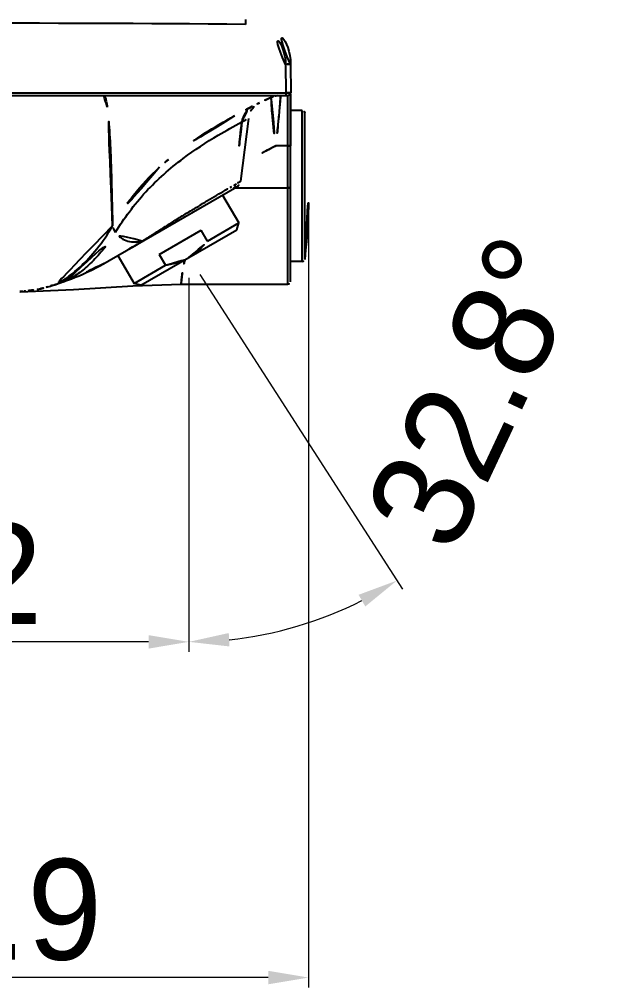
# Model space of a CAD drawing. Extents: x 16296684858 to 16296688009, y -37409618718 to -37409616409.
# Drawn here: x 16296686738.7 to 16296686854.6, y -37409618394.3 to -37409618202.1 of the extents above; entities that cross this region are included whole.
import ezdxf

# ---------------------------------------------------------------- set-up
doc = ezdxf.new("R2010")
doc.units = 0
doc.header["$LTSCALE"] = 10
doc.header["$MEASUREMENT"] = 0
doc.header["$PDMODE"] = 3
doc.header["$PDSIZE"] = -10
doc.layers.get('0').update_dxf_attribs({"linetype": 'CONTINUOUS'})
doc.layers.get('DEFPOINTS').update_dxf_attribs({"linetype": 'CONTINUOUS'})
doc.styles.add('Daelim Dimension', font='')
doc.styles.get('Daelim Dimension').set_extended_font_data('나눔고딕')
doc.dimstyles.new('DEFAULT', dxfattribs={"dimscale": 2, "dimtxt": 2, "dimasz": 2, "dimexe": 0, "dimexo": 2, "dimgap": 1, "dimtad": 1, "dimdec": 1, "dimzin": 9, "dimdsep": 46, "dimtxsty": 'Daelim Dimension', "dimcen": 0.5, "dimclrd": 252, "dimclre": 252, "dimclrt": 3, "dimadec": 1, "dimazin": 0, "dimtfac": 1, "dimtdec": 1, "dimtix": 1, "dimtmove": 0, "dimatfit": 3, "dimfxl": 1, "dimtolj": 1, "dimtzin": 1, "dimlwd": 9, "dimlwe": 9, "dimarcsym": 0})

# ---------------------------------------------------------------- blocks, each defined once
blk = doc.blocks.new('*D4')
at = {"color": 5, "lineweight": 9, "ltscale": 0.5, "transparency": 16777216}
for p, q in [((16296686772.38397, -37409618253.4183), (16296686772.38397, -37409618327.67316)), ((16296686647.23718, -37409618306.37591), (16296686647.23718, -37409618327.67316)), ((16296686764.38397, -37409618325.67316), (16296686655.23718, -37409618325.67316))]:
    blk.add_line(p, q, dxfattribs=at)
at = {"color": 5, "ltscale": 0.5, "transparency": 16777216}
for points in [[(16296686655.23718, -37409618324.33983), (16296686655.23718, -37409618327.0065), (16296686647.23718, -37409618325.67316)], [(16296686764.38397, -37409618324.33983), (16296686764.38397, -37409618327.0065), (16296686772.38397, -37409618325.67316)]]:
    blk.add_solid(points, dxfattribs=at)
at = {"layer": 'DEFPOINTS', "color": 0, "ltscale": 0.5, "transparency": 16777216}
for p in [(16296686772.38397, -37409618249.4183), (16296686647.23718, -37409618302.37591), (16296686647.23718, -37409618325.67316)]:
    blk.add_point(p, dxfattribs=at)
at = {"color": 7, "ltscale": 0.5, "transparency": 16777216, "insert": (16296686709.81058, -37409618312.27116), "char_height": 20, "attachment_point": 5, "style": 'Daelim Dimension'}
blk.add_mtext('\\A1;125.2', dxfattribs=at)
blk = doc.blocks.new('*D5')
at = {"color": 5, "lineweight": 9, "ltscale": 0.5, "transparency": 16777216}
for p, q in [((16296686796.137171, -37409618239.221786), (16296686796.137171, -37409618394.285606)), ((16296686647.237181, -37409618306.375648), (16296686647.237181, -37409618394.285606)), ((16296686788.137171, -37409618392.285606), (16296686655.237181, -37409618392.285606))]:
    blk.add_line(p, q, dxfattribs=at)
at = {"color": 5, "ltscale": 0.5, "transparency": 16777216}
for points in [[(16296686655.237181, -37409618390.952271), (16296686655.237181, -37409618393.618942), (16296686647.237181, -37409618392.285606)], [(16296686788.137171, -37409618390.952271), (16296686788.137171, -37409618393.618942), (16296686796.137171, -37409618392.285606)]]:
    blk.add_solid(points, dxfattribs=at)
at = {"layer": 'DEFPOINTS', "color": 0, "ltscale": 0.5, "transparency": 16777216}
for p in [(16296686796.137171, -37409618235.221786), (16296686647.237181, -37409618302.375648), (16296686647.237181, -37409618392.285606)]:
    blk.add_point(p, dxfattribs=at)
at = {"color": 7, "ltscale": 0.5, "transparency": 16777216, "insert": (16296686721.68717, -37409618378.883614), "char_height": 20, "attachment_point": 5, "style": 'Daelim Dimension'}
blk.add_mtext('\\A1;148.9', dxfattribs=at)
blk = doc.blocks.new('*D15')
at = {"color": 5, "lineweight": 9, "ltscale": 0.5, "transparency": 16777216}
for p, q in [((16296686774.55, -37409618252.78), (16296686814.78, -37409618315.19)), ((16296686772.38, -37409618253.51), (16296686772.38, -37409618327.67))]:
    blk.add_line(p, q, dxfattribs=at)
blk.add_arc((16296686772.38, -37409618249.42), 76.25, 276.0142, 296.7956, dxfattribs=at)
at = {"color": 5, "ltscale": 0.5, "transparency": 16777216}
for points in [[(16296686806.09, -37409618316.33), (16296686807.42, -37409618318.64), (16296686813.7, -37409618313.51)], [(16296686780.44, -37409618326.58), (16296686780.3, -37409618323.92), (16296686772.38, -37409618325.67)]]:
    blk.add_solid(points, dxfattribs=at)
at = {"layer": 'DEFPOINTS', "color": 0, "ltscale": 0.5, "transparency": 16777216}
for p in [(16296686768.37, -37409618243.19), (16296686772.38, -37409618249.42), (16296686772.38, -37409618249.42), (16296686772.38, -37409618249.51), (16296686786.85, -37409618324.29)]:
    blk.add_point(p, dxfattribs=at)
at = {"color": 7, "ltscale": 0.5, "transparency": 16777216, "insert": (16296686829.29, -37409618276.1), "char_height": 20, "attachment_point": 5, "rotation": 64.8814, "style": 'Daelim Dimension'}
blk.add_mtext('\\A1;32.8°', dxfattribs=at)

msp = doc.modelspace()

# ---------------------------------------------------------------- linework, layer by layer
at = {"color": 7, "linetype": 'Continuous'}
for p, q in [((16296686783.65522, -37409618202.145126), (16296686783.64728, -37409618203.136383)), ((16296686791.58346, -37409618211.069191), (16296686791.632799, -37409618216.718758)), ((16296686792.58345, -37409618211.066254), (16296686792.632771, -37409618216.718193)), ((16296686656.140829, -37409618217.221786), (16296686792.13426, -37409618217.221786)), ((16296686656.641529, -37409618216.718758), (16296686791.632799, -37409618216.718758)), ((16296686788.906481, -37409618217.48764), (16296686788.96287, -37409618217.512321)), ((16296686788.96055, -37409618217.513893), (16296686788.960409, -37409618217.513947)), ((16296686788.960529, -37409618217.513924), (16296686789.23222, -37409618217.339012)), ((16296686789.23222, -37409618217.339012), (16296686789.316601, -37409618217.221786)), ((16296686791.632799, -37409618216.718758), (16296686791.632799, -37409618217.221786)), ((16296686792.037161, -37409618217.560883), (16296686792.037161, -37409618217.221863)), ((16296686792.037161, -37409618227.221786), (16296686792.037161, -37409618217.560883)), ((16296686792.53718, -37409618217.081932), (16296686792.537161, -37409618224.403748)), ((16296686792.537161, -37409618254.221741), (16296686792.537161, -37409618217.083603)), ((16296686792.53718, -37409618216.999283), (16296686792.53718, -37409618217.081932)), ((16296686794.887079, -37409618220.221786), (16296686792.537161, -37409618220.221786)), ((16296686794.887079, -37409618250.221786), (16296686794.887079, -37409618220.221786)), ((16296686784.188311, -37409618221.796967), (16296686782.63822, -37409618234.26564)), ((16296686795.384399, -37409618249.773376), (16296686795.384399, -37409618220.670197)), ((16296686792.537161, -37409618224.403748), (16296686792.53713, -37409618227.213089)), ((16296686792.037149, -37409618227.221786), (16296686789.63715, -37409618227.221786)), ((16296686792.037161, -37409618254.721786), (16296686792.037149, -37409618227.221786)), ((16296686754.83399, -37409618251.006027), (16296686781.899679, -37409618235.379646)), ((16296686780.5481, -37409618235.511993), (16296686780.90904, -37409618235.304718)), ((16296686781.583599, -37409618235.562111), (16296686792.037149, -37409618235.562111)), ((16296686781.65851, -37409618234.877228), (16296686781.808701, -37409618234.792183)), ((16296686779.082029, -37409618237.006409), (16296686782.28203, -37409618242.548973)), ((16296686776.043039, -37409618246.151047), (16296686782.28203, -37409618242.548973)), ((16296686781.916, -37409618243.914993), (16296686782.28203, -37409618242.548973)), ((16296686762.863449, -37409618254.914978), (16296686781.916, -37409618243.914993)), ((16296686766.48641, -37409618248.781822), (16296686774.793039, -37409618243.985977)), ((16296686776.043039, -37409618246.151047), (16296686774.793039, -37409618243.985977)), ((16296686758.297421, -37409618249.006409), (16296686761.497431, -37409618254.548973)), ((16296686766.48641, -37409618248.781822), (16296686767.73641, -37409618250.946877)), ((16296686753.762369, -37409618251.545578), (16296686754.834009, -37409618251.006042)), ((16296686761.497431, -37409618254.548973), (16296686767.73641, -37409618250.946877)), ((16296686794.887079, -37409618250.221786), (16296686792.537161, -37409618250.221786)), ((16296686745.614639, -37409618254.832527), (16296686745.723129, -37409618254.797691)), ((16296686746.58819, -37409618254.511673), (16296686746.77107, -37409618254.449364)), ((16296686746.77107, -37409618254.449364), (16296686747.522129, -37409618254.186394)), ((16296686761.23193, -37409618255.012627), (16296686770.83119, -37409618254.721786)), ((16296686762.863449, -37409618254.914993), (16296686761.497431, -37409618254.548973)), ((16296686770.834379, -37409618254.721786), (16296686792.037161, -37409618254.721786)), ((16296686744.32173, -37409618255.231323), (16296686744.601311, -37409618255.147278)), ((16296686744.601311, -37409618255.147278), (16296686744.86824, -37409618255.066139)), ((16296686744.894369, -37409618255.058029), (16296686744.984631, -37409618255.030296))]:
    msp.add_line(p, q, dxfattribs=at)
for points in [[(16296686747.522129, -37409618254.186394), (16296686748.281879, -37409618253.908951), (16296686749.04389, -37409618253.618958), (16296686749.80213, -37409618253.318542), (16296686750.551729, -37409618253.009689), (16296686751.290239, -37409618252.693497), (16296686751.992029, -37409618252.38176), (16296686752.594681, -37409618252.105011), (16296686753.033331, -37409618251.898293), (16296686753.322981, -37409618251.759453), (16296686753.54174, -37409618251.653419), (16296686753.76165, -37409618251.545914)], [(16296686744.86824, -37409618255.066139), (16296686745.0333, -37409618255.015381), (16296686745.215851, -37409618254.958633)], [(16296686745.215851, -37409618254.958633), (16296686745.412991, -37409618254.896683), (16296686745.614639, -37409618254.832527)], [(16296686745.723129, -37409618254.797691), (16296686746.307211, -37409618254.606201), (16296686746.60338, -37409618254.506538)], [(16296686738.85338, -37409618256.189133), (16296686749.442249, -37409618255.755997), (16296686761.23193, -37409618255.012627)]]:
    msp.add_lwpolyline(points, dxfattribs=at)
for centre, radius, start, end in [((16296686724.137171, -37409625701.434036), 7498.533806, 89.5453811487, 90.4546188513), ((16296686783.58379, -37409618211.144867), 8.999999, 0.50007868, 89.54538115), ((16296686783.5837, -37409618211.136169), 8.000041, 0.47911602, 89.57802356), ((16296686817.04283, -37409618281.633957), 69.999993, 113.65273552, 117.20080702), ((16296686790.602249, -37409618221.87178), 4.65, 97.46583914, 113.86601863), ((16296686788.56217, -37409618216.596657), 1, 293.40064606, 320.83563829), ((16296686792.132799, -37409618216.721786), 0.499983, 270.1678641, 0.42664839), ((16296686854.62854, -37409618354.580208), 152.059846, 117.23260235, 118.76220169), ((16296686788.16357, -37409618222.293983), 4.006203, 136.36011464, 172.8732948), ((16296686788.17263, -37409618222.309914), 4.023747, 134.88562721, 136.28554834), ((16296686794.887079, -37409618220.721786), 0.5, 5.92289232, 90), ((16296686655.112181, -37409618235.221786), 141.024986, 354.07710768, 5.92289232), ((16296686960.61372, -37409618244.34687), 179.060123, 172.98723919, 176.94094384), ((16296686804.073879, -37409618257.354393), 33.412464, 115.59953585, 129.15250973), ((16296686803.18915, -37409618271.59507), 54.309793, 129.95403918, 132.40953434), ((16296686880.51259, -37409618409.061119), 200.280187, 119.57597079, 119.82264487), ((16296686781.149929, -37409618234.080757), 1.499725, 299.99497747, 352.91910546), ((16296686804.62603, -37409618257.344727), 33.901094, 167.39065834, 170.74507379), ((16296686794.887079, -37409618249.721786), 0.5, 270, 354.07710768), ((16296686737.637171, -37409618233.221786), 22.999998, 281.62759894, 290.03606127), ((16296686727.46636, -37409618198.12767), 59.538217, 287.11172614, 287.87733545), ((16296686727.480499, -37409618198.171638), 59.492054, 287.87733545, 288.73438458), ((16296686727.484791, -37409618198.184433), 59.478536, 288.73438458, 288.94886137), ((16296686727.48362, -37409618198.181053), 59.482122, 288.94886137, 289.5956131), ((16296686737.68886, -37409618230.735977), 25.394474, 292.50533364, 294.30908039), ((16296686727.47489, -37409618198.15667), 59.508025, 289.5956131, 290.35085501), ((16296686792.037161, -37409618254.221786), 0.5, 270, 0), ((16296686737.637171, -37409618233.221786), 22.999998, 272.96068793, 277.03793926), ((16296686736.59441, -37409618221.572899), 34.643956, 273.69282659, 275.03876624), ((16296686736.593019, -37409618221.626244), 34.590948, 275.04871583, 276.41147011), ((16296686727.438709, -37409618198.037277), 59.632755, 286.16448953, 287.02086179)]:
    msp.add_arc(centre, radius, start, end, dxfattribs=at)
for points, knots in [([(16296686792.583229, -37409618211.066139), (16296686792.5762, -37409618211.06324), (16296686792.547689, -37409618211.066551), (16296686792.49016, -37409618211.061943), (16296686792.397181, -37409618211.063377), (16296686792.21751, -37409618211.062073), (16296686791.94261, -37409618211.063782), (16296686791.70944, -37409618211.065208), (16296686791.583481, -37409618211.066307)], [0, 0, 0, 0, 0.0227985946, 0.0820387863, 0.1757503278, 0.3001518693, 0.6220480749, 1, 1, 1, 1]), ([(16296686756.16419, -37409618219.578217), (16296686756.105789, -37409618219.166367), (16296686755.99719, -37409618218.511589), (16296686755.815769, -37409618217.790382), (16296686755.65564, -37409618217.446892), (16296686755.54784, -37409618217.287613), (16296686755.43425, -37409618217.221786), (16296686755.370159, -37409618217.221786)], [0, 0, 0, 0, 0.4853941234, 0.7749000713, 0.8636612078, 0.9252240012, 1, 1, 1, 1]), ([(16296686788.558849, -37409618217.213982), (16296686788.615601, -37409618217.268417), (16296686788.729019, -37409618217.362694), (16296686788.84584, -37409618217.454697), (16296686788.906481, -37409618217.48764)], [0, 0, 0, 0, 0.5327023944, 1, 1, 1, 1]), ([(16296686788.720619, -37409618217.61969), (16296686788.71871, -37409618217.620628), (16296686788.719971, -37409618217.630623), (16296686788.71863, -37409618217.645203), (16296686788.72081, -37409618217.67321), (16296686788.723801, -37409618217.728821), (16296686788.73094, -37409618217.82489), (16296686788.73646, -37409618217.907944), (16296686788.73962, -37409618217.956238)], [0, 0, 0, 0, 0.0189234355, 0.0681629361, 0.1480231791, 0.2583515027, 0.5695594929, 1, 1, 1, 1]), ([(16296686788.73962, -37409618217.956238), (16296686788.76737, -37409618218.381081), (16296686788.825159, -37409618219.511902), (16296686788.93709, -37409618221.080673), (16296686789.088619, -37409618222.70388), (16296686789.289511, -37409618224.665527), (16296686789.501539, -37409618226.182571), (16296686789.63715, -37409618227.221786)], [0, 0, 0, 0, 0.1371613914, 0.364773463, 0.5066092111, 0.6623640677, 1, 1, 1, 1]), ([(16296686790.58427, -37409618217.546097), (16296686790.511379, -37409618218.735443), (16296686790.339149, -37409618220.886169), (16296686790.0009, -37409618224.109543), (16296686789.771, -37409618226.146179), (16296686789.63715, -37409618227.221786)], [0, 0, 0, 0, 0.3676452849, 0.6655678154, 1, 1, 1, 1]), ([(16296686790.60256, -37409618217.230743), (16296686790.60223, -37409618217.242981), (16296686790.5966, -37409618217.348152), (16296686790.58996, -37409618217.453217), (16296686790.58427, -37409618217.546097)], [0, 0, 0, 0, 0.1161921625, 1, 1, 1, 1]), ([(16296686791.632811, -37409618216.718933), (16296686791.76034, -37409618216.717697), (16296686791.945539, -37409618216.716209), (16296686792.18115, -37409618216.715599), (16296686792.330839, -37409618216.715446), (16296686792.453211, -37409618216.715851), (16296686792.53726, -37409618216.715446), (16296686792.58596, -37409618216.716888), (16296686792.61158, -37409618216.715721), (16296686792.622669, -37409618216.718948), (16296686792.632601, -37409618216.716408), (16296686792.632759, -37409618216.71804)], [0, 0, 0, 0, 0.3825967151, 0.5555353166, 0.7069844812, 0.8312437375, 0.9237344472, 0.9567812076, 0.980614501, 0.9950696024, 1, 1, 1, 1]), ([(16296686782.893299, -37409618222.484222), (16296686782.97257, -37409618221.839607), (16296686783.445391, -37409618220.568367), (16296686784.467791, -37409618219.67202), (16296686785.04529, -37409618219.375313)], [0, 0, 0, 0, 0.5000800702, 1, 1, 1, 1]), ([(16296686757.223539, -37409618243.146301), (16296686757.1688, -37409618240.824226), (16296686757.06073, -37409618235.9048), (16296686756.86348, -37409618229.146873), (16296686756.582569, -37409618223.610252), (16296686756.319521, -37409618220.673607), (16296686756.16419, -37409618219.578217)], [0, 0, 0, 0, 0.2952636722, 0.6255208923, 0.8593600862, 1, 1, 1, 1]), ([(16296686781.461, -37409618221.280884), (16296686779.419531, -37409618222.403542), (16296686774.871361, -37409618225.044273), (16296686770.557899, -37409618228.08429), (16296686768.31094, -37409618229.961998)], [0, 0, 0, 0, 0.4430916762, 1, 1, 1, 1]), ([(16296686782.893299, -37409618222.484222), (16296686783.080641, -37409618222.382736), (16296686783.511271, -37409618222.151703), (16296686783.943069, -37409618221.922783), (16296686784.188311, -37409618221.796967)], [0, 0, 0, 0, 0.4359898172, 1, 1, 1, 1]), ([(16296686757.79789, -37409618244.370621), (16296686758.65922, -37409618242.976158), (16296686760.534731, -37409618240.210457), (16296686764.80048, -37409618235.081253), (16296686770.6936, -37409618229.886017), (16296686777.32552, -37409618225.57222), (16296686781.31843, -37409618223.337303), (16296686782.893299, -37409618222.484222)], [0, 0, 0, 0, 0.1458819184, 0.2969356406, 0.5928153929, 0.8405862374, 1, 1, 1, 1]), ([(16296686792.537161, -37409618227.213089), (16296686792.53669, -37409618227.216408), (16296686792.517321, -37409618227.212379), (16296686792.495119, -37409618227.218613), (16296686792.446159, -37409618227.217346), (16296686792.38619, -37409618227.219704), (16296686792.310841, -37409618227.220329), (16296686792.19334, -37409618227.22155), (16296686792.10076, -37409618227.221786), (16296686792.037149, -37409618227.221786)], [0, 0, 0, 0, 0.0201165802, 0.0773394865, 0.169692104, 0.2939883388, 0.4453483424, 0.6185640836, 1, 1, 1, 1]), ([(16296686766.55854, -37409618231.49279), (16296686764.69257, -37409618233.196114), (16296686761.257469, -37409618236.853058), (16296686758.458879, -37409618241.012238), (16296686757.223539, -37409618243.146301)], [0, 0, 0, 0, 0.5060772757, 1, 1, 1, 1]), ([(16296686779.51577, -37409618236.107513), (16296686779.60745, -37409618236.054581), (16296686779.95149, -37409618235.855957), (16296686780.295521, -37409618235.657333), (16296686780.5481, -37409618235.511993)], [0, 0, 0, 0, 0.266453334, 1, 1, 1, 1]), ([(16296686781.138399, -37409618235.819153), (16296686781.31827, -37409618235.715309), (16296686781.63559, -37409618235.413658), (16296686781.781561, -37409618235.00264), (16296686781.80872, -37409618234.792183)], [0, 0, 0, 0, 0.4946222756, 1, 1, 1, 1]), ([(16296686782.63822, -37409618234.26564), (16296686782.63883, -37409618234.260757), (16296686782.60722, -37409618234.286743), (16296686782.581409, -37409618234.295883), (16296686782.508751, -37409618234.34761), (16296686782.422461, -37409618234.403893), (16296686782.3062, -37409618234.481293), (16296686782.10046, -37409618234.612503), (16296686781.9307, -37409618234.717102), (16296686781.808701, -37409618234.792183)], [0, 0, 0, 0, 0.0150248581, 0.0628086364, 0.1422033942, 0.2522796316, 0.3925584776, 0.5627154018, 1, 1, 1, 1]), ([(16296686792.037149, -37409618235.562111), (16296686792.100809, -37409618235.562111), (16296686792.193451, -37409618235.561882), (16296686792.31102, -37409618235.560654), (16296686792.386431, -37409618235.560013), (16296686792.44627, -37409618235.557648), (16296686792.49547, -37409618235.558937), (16296686792.517111, -37409618235.552689), (16296686792.53693, -37409618235.556702), (16296686792.537161, -37409618235.553413)], [0, 0, 0, 0, 0.3817175654, 0.555036851, 0.7064466538, 0.830732603, 0.9230098874, 0.9800880958, 1, 1, 1, 1]), ([(16296686763.084579, -37409618246.181534), (16296686763.792339, -37409618245.744957), (16296686765.237209, -37409618244.838478), (16296686767.052839, -37409618243.686287), (16296686768.539761, -37409618242.736359), (16296686769.661091, -37409618242.015808), (16296686770.779711, -37409618241.308357), (16296686771.89616, -37409618240.634308), (16296686772.997141, -37409618239.986038), (16296686774.396629, -37409618239.146156), (16296686776.0203, -37409618238.132111), (16296686777.841579, -37409618237.068207), (16296686778.98658, -37409618236.412941), (16296686779.51577, -37409618236.107513)], [0, 0, 0, 0, 0.1294237144, 0.2654594242, 0.3346713349, 0.4040359706, 0.4729065793, 0.5406546701, 0.6069945304, 0.6717567438, 0.7946744643, 0.9049049104, 1, 1, 1, 1]), ([(16296686757.223431, -37409618243.146339), (16296686756.303711, -37409618244.741287), (16296686754.33264, -37409618247.587463), (16296686751.14533, -37409618251.077744), (16296686748.529619, -37409618253.221901), (16296686746.683741, -37409618254.327179), (16296686745.882219, -37409618254.694839), (16296686745.51639, -37409618254.828262)], [0, 0, 0, 0, 0.3291058966, 0.6159345423, 0.842887801, 0.930393604, 1, 1, 1, 1]), ([(16296686757.79789, -37409618244.370621), (16296686757.656269, -37409618244.151154), (16296686757.413321, -37409618243.774429), (16296686757.228029, -37409618243.338928), (16296686757.223539, -37409618243.146301)], [0, 0, 0, 0, 0.5754853592, 1, 1, 1, 1]), ([(16296686763.084579, -37409618246.181534), (16296686762.51355, -37409618246.27607), (16296686761.43578, -37409618246.367897), (16296686759.912041, -37409618246.118752), (16296686758.655029, -37409618245.445053), (16296686758.04545, -37409618244.751343), (16296686757.79789, -37409618244.370621)], [0, 0, 0, 0, 0.292787102, 0.5428076172, 0.7702787292, 1, 1, 1, 1]), ([(16296686748.14266, -37409618253.878967), (16296686748.509581, -37409618253.713707), (16296686749.27783, -37409618253.30751), (16296686750.878691, -37409618252.282547), (16296686752.948389, -37409618250.563347), (16296686755.45252, -37409618247.821404), (16296686757.014071, -37409618245.639633), (16296686757.79789, -37409618244.370621)], [0, 0, 0, 0, 0.0880010136, 0.1896546176, 0.4153377844, 0.6738241934, 1, 1, 1, 1]), ([(16296686760.463249, -37409618247.755959), (16296686760.89856, -37409618247.504623), (16296686761.780451, -37409618246.993713), (16296686762.654091, -37409618246.4673), (16296686763.084579, -37409618246.181534)], [0, 0, 0, 0, 0.4931148064, 1, 1, 1, 1]), ([(16296686772.389721, -37409618249.414993), (16296686772.745319, -37409618249.209686), (16296686773.433809, -37409618248.758362), (16296686774.38669, -37409618247.974426), (16296686775.25878, -37409618247.101997), (16296686775.789009, -37409618246.473663), (16296686776.043039, -37409618246.151047)], [0, 0, 0, 0, 0.2499928553, 0.4999877421, 0.7499913531, 1, 1, 1, 1]), ([(16296686755.531549, -37409618250.603287), (16296686755.0256, -37409618250.88279), (16296686752.635559, -37409618252.131241), (16296686750.13373, -37409618253.157654), (16296686748.14266, -37409618253.878967)], [0, 0, 0, 0, 0.2144224457, 1, 1, 1, 1]), ([(16296686767.73641, -37409618250.946877), (16296686768.548531, -37409618250.82962), (16296686769.75967, -37409618250.568604), (16296686771.298929, -37409618249.990807), (16296686772.03413, -37409618249.6203), (16296686772.389721, -37409618249.414993)], [0, 0, 0, 0, 0.4997951519, 0.7498985723, 1, 1, 1, 1]), ([(16296686770.83182, -37409618254.721779), (16296686770.830509, -37409618254.718201), (16296686770.83532, -37409618254.702477), (16296686770.83412, -37409618254.668953), (16296686770.84041, -37409618254.611977), (16296686770.848591, -37409618254.491638), (16296686770.866751, -37409618254.284943), (16296686770.894661, -37409618253.970917), (16296686770.936001, -37409618253.569687), (16296686770.993019, -37409618253.08342), (16296686771.06909, -37409618252.514473), (16296686771.13106, -37409618252.108543), (16296686771.16625, -37409618251.892433)], [0, 0, 0, 0, 0.0040151024, 0.0160068359, 0.0359518832, 0.0638271739, 0.1432773521, 0.2541110251, 0.3958075416, 0.5677972126, 0.76950182, 1, 1, 1, 1]), ([(16296686748.14266, -37409618253.878967), (16296686747.93018, -37409618253.955673), (16296686747.055099, -37409618254.272789), (16296686746.17894, -37409618254.586929), (16296686745.51664, -37409618254.828163)], [0, 0, 0, 0, 0.2427091143, 1, 1, 1, 1]), ([(16296686746.60338, -37409618254.506538), (16296686746.633011, -37409618254.496483), (16296686746.90453, -37409618254.401062), (16296686747.17211, -37409618254.294601), (16296686747.4091, -37409618254.19651)], [0, 0, 0, 0, 0.108746415, 1, 1, 1, 1]), ([(16296686740.45579, -37409618256.000832), (16296686740.70104, -37409618255.973244), (16296686741.31303, -37409618255.898567), (16296686741.921989, -37409618255.802223), (16296686742.28714, -37409618255.744888)], [0, 0, 0, 0, 0.4003687588, 1, 1, 1, 1])]:
    msp.add_open_spline(points, degree=3, knots=knots, dxfattribs=at)
msp.add_open_spline([(16296686786.40715, -37409618218.693878), (16296686786.011909, -37409618218.886261), (16296686785.644541, -37409618219.148827), (16296686785.333099, -37409618219.459007)], degree=3, dxfattribs=at)

# ---------------------------------------------------------------- dimensions: what is measured, and where the dimension line sits
at = {"ltscale": 0.5}
dim = msp.add_linear_dim(base=(16296686647.237181, -37409618392.285606), p1=(16296686796.137171, -37409618235.221786), p2=(16296686647.237181, -37409618302.375648), text='148.9', dimstyle='DEFAULT', override={"dimtxt": 10, "dimasz": 4, "dimexe": 1, "dimdec": 0, "dimclrd": 5, "dimclre": 5, "dimclrt": 7}, dxfattribs=at)
dim.commit()
dim.dimension.update_dxf_attribs({"geometry": '*D5', "text_midpoint": (16296686721.68717, -37409618392.285606), "dimtype": 160})
dim = msp.add_angular_dim_2l(base=(16296686786.84845, -37409618324.288208), line1=((16296686772.381321, -37409618249.419838), (16296686768.366831, -37409618243.192833)), line2=((16296686772.381321, -37409618249.419838), (16296686772.381321, -37409618249.508728)), dimstyle='DEFAULT', override={"dimtxt": 10, "dimasz": 4, "dimexe": 1, "dimdec": 0, "dimclrd": 5, "dimclre": 5, "dimclrt": 7}, dxfattribs=at)
dim.commit()
dim.dimension.update_dxf_attribs({"geometry": '*D15', "text_midpoint": (16296686841.423441, -37409618281.788872), "dimtype": 162})
dim = msp.add_linear_dim(base=(16296686647.237181, -37409618325.673157), p1=(16296686772.38397, -37409618249.418297), p2=(16296686647.237181, -37409618302.375908), text='125.2', dimstyle='DEFAULT', override={"dimtxt": 10, "dimasz": 4, "dimexe": 1, "dimdec": 0, "dimclrd": 5, "dimclre": 5, "dimclrt": 7}, dxfattribs=at)
dim.commit()
dim.dimension.update_dxf_attribs({"geometry": '*D4', "text_midpoint": (16296686709.810579, -37409618312.271156)})

doc.saveas('drawing.dxf')
